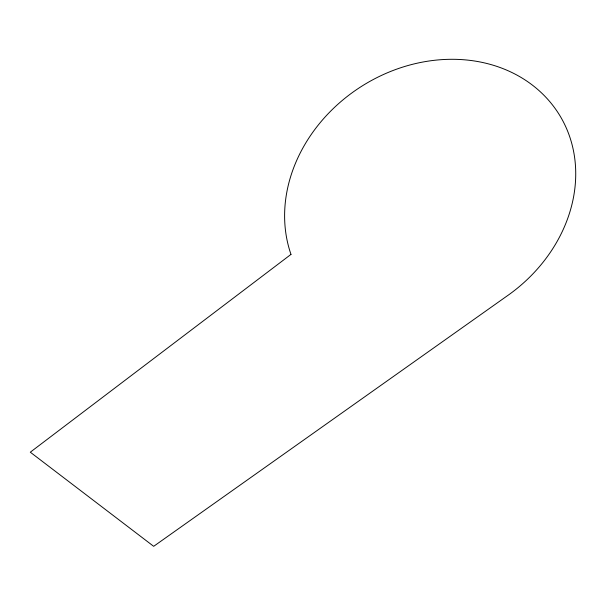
<?xml version="1.0" encoding="UTF-8"?>
<svg xmlns="http://www.w3.org/2000/svg" width="606" height="606" viewBox="0 0 606 606"><rect width="100%" height="100%" fill="white"/><g stroke="black" fill="none" stroke-linecap="round" stroke-linejoin="round"><path stroke-width="0.91" d="M290.986 254.391L30.3 452.197L153.674 546.324L506.51 296.364A148.394 125.851 -33.1 0 0 556.899 111.004A152.182 129.139 -32.8 0 0 372.463 79.954A152.182 129.139 -32.8 0 0 290.986 254.391"/></g></svg>
